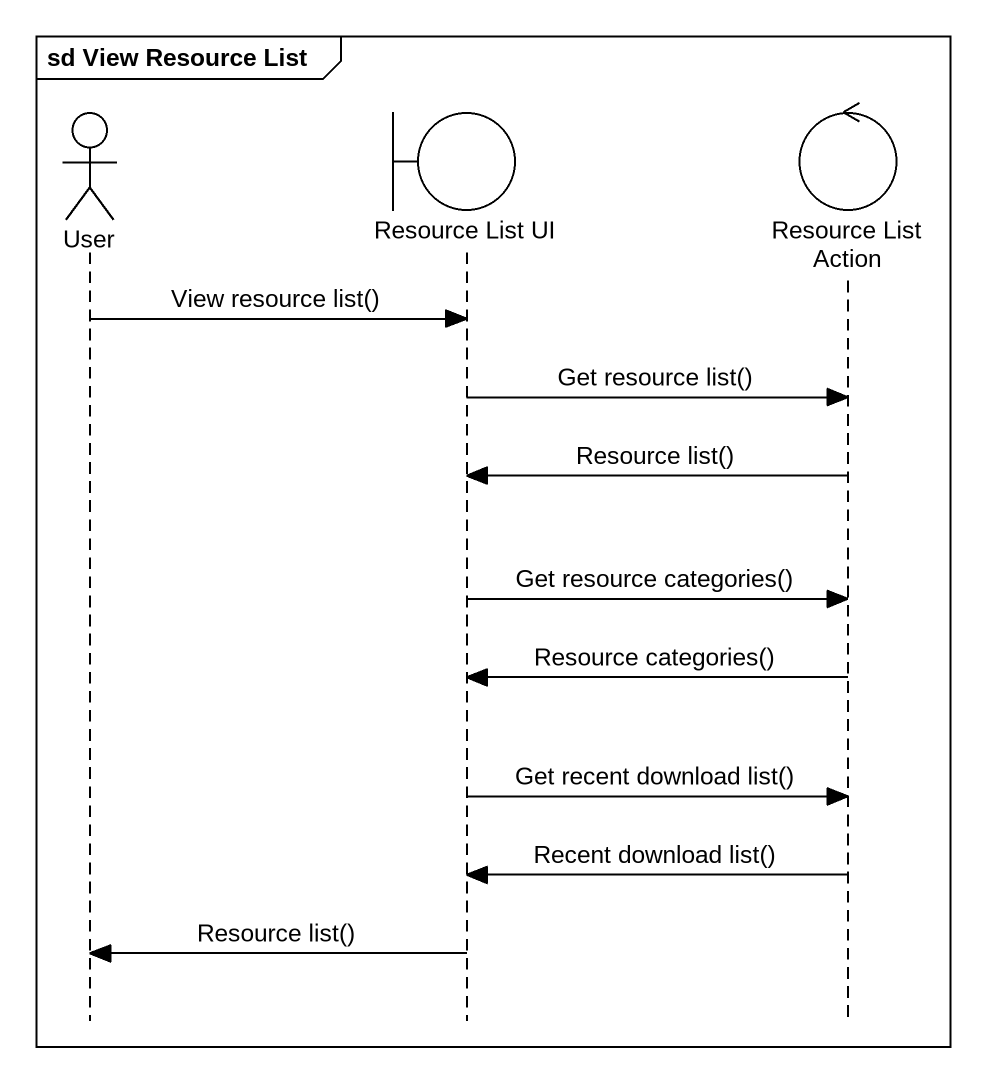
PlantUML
@startuml
mainframe sd View Resource List
hide footbox
actor User
boundary "Resource List UI" as Resource_List_UI
control "Resource List Action" as Resource_List_Action

User -> Resource_List_UI : View resource list()
Resource_List_UI -> Resource_List_Action : Get resource list()
Resource_List_Action -> Resource_List_UI : Resource list()
Resource_List_UI -> Resource_List_Action : Get resource categories()
Resource_List_Action -> Resource_List_UI : Resource categories()
Resource_List_UI -> Resource_List_Action : Get recent download list()
Resource_List_Action -> Resource_List_UI : Recent download list()
Resource_List_UI -> User : Resource list()
@enduml
